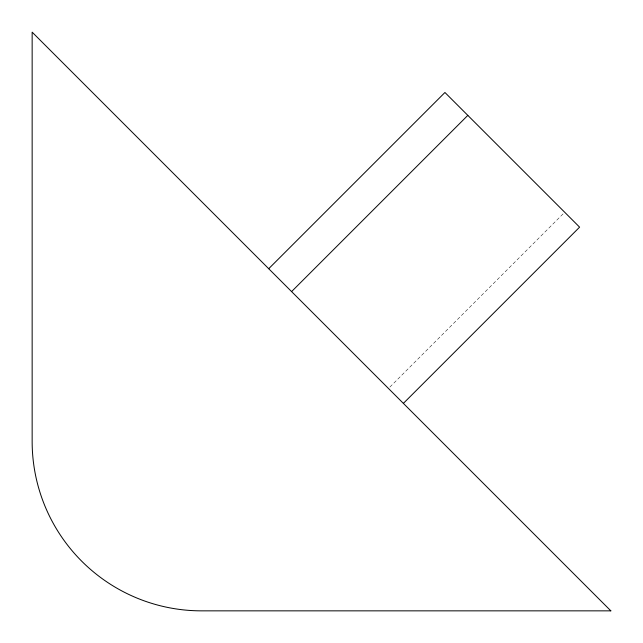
<?xml version="1.0" encoding="UTF-8"?>
<svg xmlns="http://www.w3.org/2000/svg" width="643" height="643" viewBox="0 0 643 643"><rect width="100%" height="100%" fill="white"/><g stroke="black" fill="none" stroke-linecap="round" stroke-linejoin="round"><path stroke-width="0.48" stroke-dasharray="3.21 2.41" d="M389.891 387.062L563.284 213.669"/><path stroke-width="0.96" d="M268.71 268.71L444.932 92.488L579.6 227.148L403.378 403.378M291.592 291.592L467.823 115.37M610.85 610.85L201.524 610.85A169.374 169.374 0 0 1 32.15 441.476L32.15 32.15L610.85 610.85"/></g></svg>
